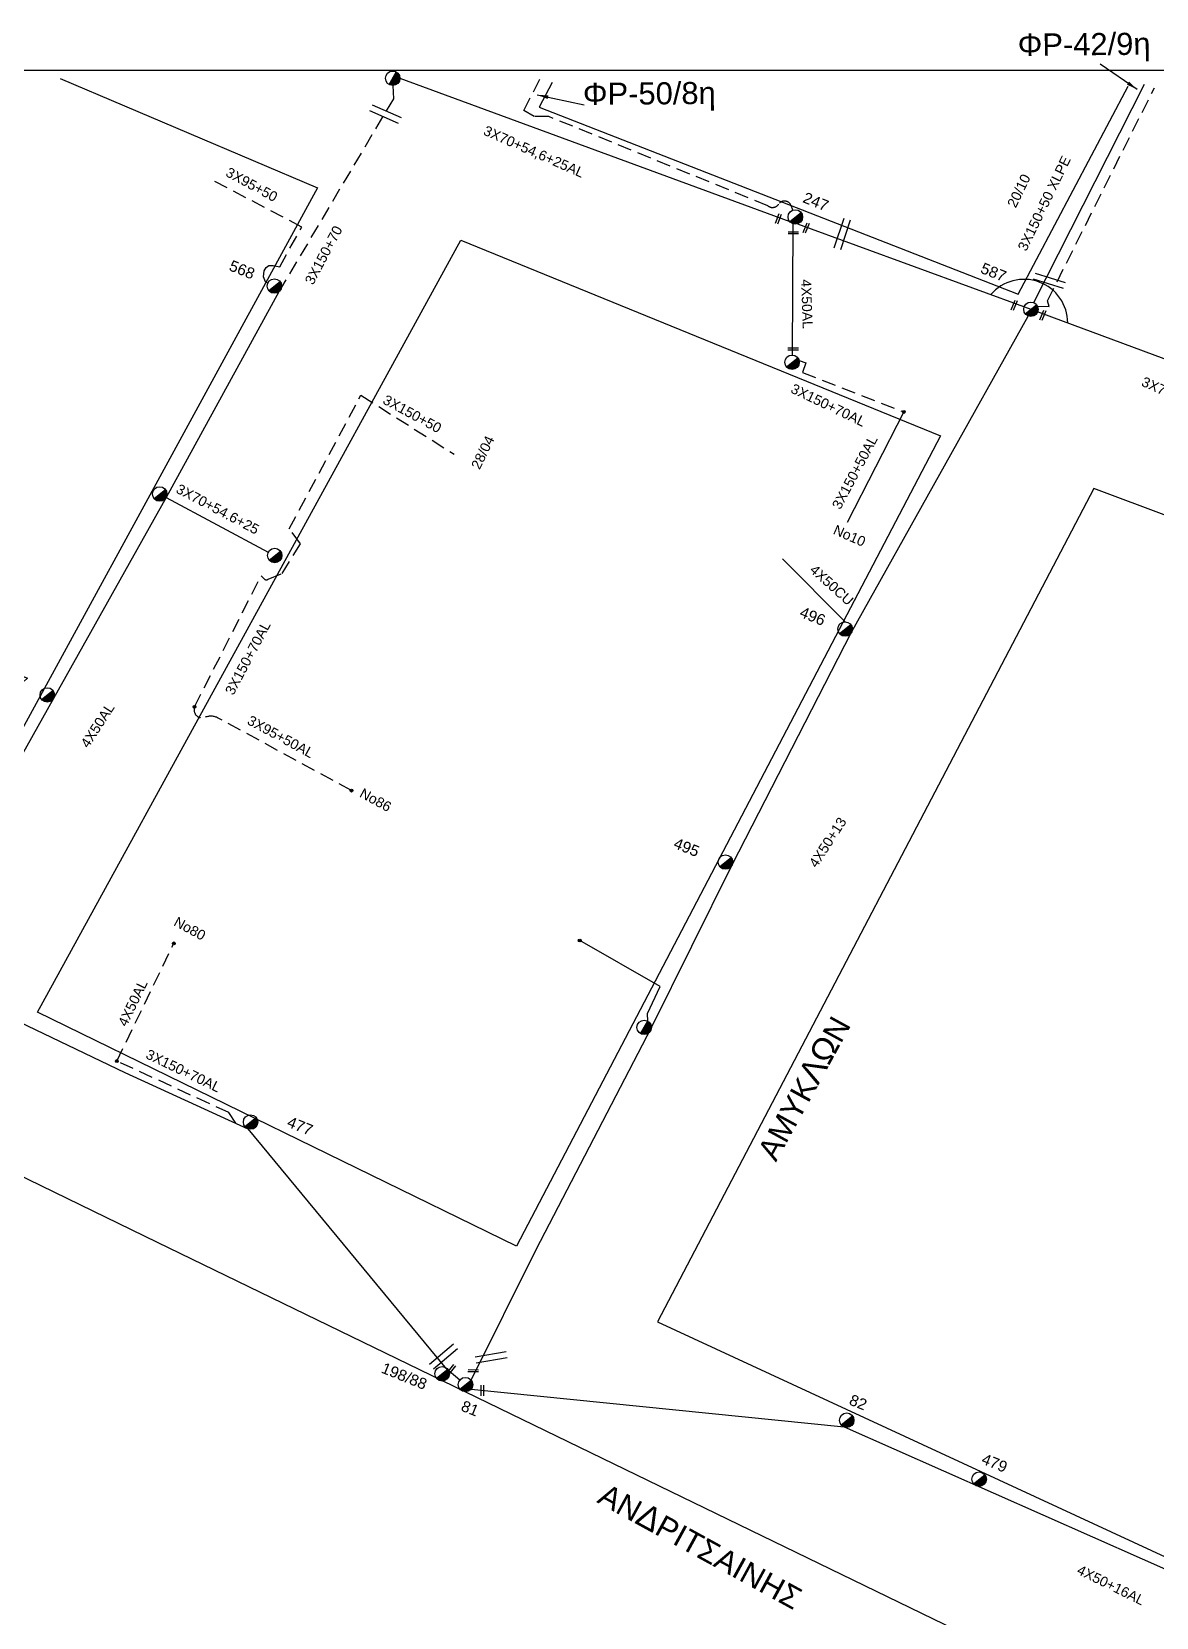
# Model space of a CAD drawing. Header units: millimetres. Extents: x 2101 to 3312, y 775 to 1363.
# Drawn here: x 2395.2 to 2496.9, y 1204.3 to 1347.6 of the extents above; entities that cross this region are included whole.
import ezdxf

# ---------------------------------------------------------------- set-up
doc = ezdxf.new("R2010")
doc.units = ezdxf.units.MM
doc.linetypes.add('DASHED', pattern=[19.05, 12.7, -6.35])
for name, color, linetype in [('Άγνωστα', 7, 'Continuous'), ('Γέφυρες Εναέριου Δικτύου', 7, 'Continuous'), ('Γυμνά εναέρια ΧΤ (3Φ)   4x50AL', 7, 'Continuous'), ('Γυμνά εναέρια ΧΤ και ΦΟΠ (3Φ)   4x50+16AL', 7, 'Continuous'), ('Επιγραφές - Σχήματα', 7, 'Continuous'), ('Καλώδια ΧΤ   3x150+50CU', 7, 'DASHED'), ('Καλώδια ΧΤ   3x150+70 XLPE', 7, 'DASHED'), ('Καλώδια ΧΤ   3x150+70AL', 7, 'DASHED'), ('Καλώδια ΧΤ   3x95+50 AL XLPE', 7, 'DASHED'), ('Καλώδια ΧΤ   4x50CU', 7, 'DASHED'), ('Μηχανική τομή', 7, 'Continuous'), ('Στύλος ΦΜ', 7, 'Continuous'), ('Στύλος ΦΜ @ 1', 7, 'Continuous'), ('Συνδέσεις', 7, 'Continuous'), ('Τομή', 7, 'Continuous'), ('Υπόβαθρο ΔΕΗ', 7, 'Continuous')]:
    doc.layers.add(name, color=color, linetype=linetype)
doc.styles.add('arial', font='arial.ttf')
doc.styles.get("Standard").update_dxf_attribs({"font": 'arial.ttf'})
doc.linetypes.add('SYN_LINE', pattern='A,0.5,-0.0001,["/\\/\\/\\/",Standard,S=0.1,R=0,X=0,Y=-0.05],-0.25', length=0.7501)
doc.dimstyles.new('ISO-25', dxfattribs={"dimtxt": 2.5, "dimasz": 2.5, "dimexe": 1.25, "dimexo": 0.625, "dimtad": 1, "dimtxsty": 'Standard', "dimcen": 2.5, "dimadec": 0, "dimazin": 0, "dimtfac": 1, "dimtmove": 0, "dimatfit": 3, "dimfxl": 1, "dimarcsym": 0})

# ---------------------------------------------------------------- blocks, each defined once
blk = doc.blocks.new('ΥΠΑΡΧΩΝ ΤΣΙΜΕΝΤΕΝΙΟΣ ΣΤΥΛΟΣ')
at = {"layer": 'Στύλος ΦΜ'}
blk.add_hatch(color=7, dxfattribs=at).paths.add_polyline_path([(-1.29, -2.28, 0.574793), (2.62, 0, 0.268822), (1.3, 2.27)])
at = {"layer": 'Στύλος ΦΜ', "color": 7}
blk.add_line((-1.29, -2.28), (1.3, 2.27), dxfattribs=at)
blk.add_circle((0, 0), 2.62, dxfattribs=at)
at = {"layer": 'Στύλος ΦΜ', "flags": 4}
for tag, p in [('ΑΡΙΘΜΟΣ', (-4.68, 8.05)), ('ΤΥΠΟΣ', (-4.91, 3.03))]:
    blk.add_attdef(tag, p, '', height=4, dxfattribs=at)
blk = doc.blocks.new('ΤΟΜΗ')
at = {"layer": 'Τομή', "ltscale": 40}
for p, q in [((-5.68, 0), (5.68, 0)), ((5.68, -2.33), (-5.68, -2.33))]:
    blk.add_line(p, q, dxfattribs=at)
blk = doc.blocks.new('ΜΗΧΑΝΙΚΗ ΤΟΜΗ')
at = {"layer": 'Μηχανική τομή', "ltscale": 40}
for p, q in [((-1.89, 0.78), (1.89, 0.78)), ((1.89, 0), (-1.89, 0))]:
    blk.add_line(p, q, dxfattribs=at)
blk = doc.blocks.new('_ΣΥΝΔΕΣΗ')
at = {"layer": 'Συνδέσεις', "linetype": 'SYN_LINE', "ltscale": 40}
blk.add_hatch(color=256, dxfattribs=at).paths.add_polyline_path([(0.5, -0.01, 1), (-0.5, -0.01, 1)])
at = {"layer": 'Συνδέσεις'}
blk.add_circle((0, -0.01), 0.5, dxfattribs=at)

msp = doc.modelspace()

# ---------------------------------------------------------------- linework, layer by layer
at = {"layer": 'Άγνωστα', "linetype": 'SYN_LINE', "ltscale": 10}
msp.add_lwpolyline([(2428.46, 1343.43), (2463.71, 1330.49)], dxfattribs=at)
at = {"layer": 'Άγνωστα', "color": 30, "linetype": 'DASHED', "ltscale": 0.1}
msp.add_lwpolyline([(2464, 1331.51), (2463.83, 1331.93, 0.604792), (2462.71, 1332.05, -0.447315), (2461.73, 1331.9), (2441.94, 1339.96), (2440.61, 1339.96), (2439.68, 1340.52), (2441.21, 1343.54)], format="xyb", dxfattribs=at)
at = {"layer": 'Άγνωστα', "color": 173, "ltscale": 40}
msp.add_lwpolyline([(2495.77, 1342.87), (2485.77, 1323.14)], dxfattribs=at)
at = {"layer": 'Άγνωστα', "color": 30, "linetype": 'DASHED', "ltscale": 0.1}
msp.add_lwpolyline([(2486.12, 1322.81), (2487.18, 1322.79), (2487.03, 1323.32), (2496.69, 1342.57)], dxfattribs=at)
at = {"layer": 'Άγνωστα', "color": 85, "linetype": 'DASHED', "ltscale": 0.1}
msp.add_lwpolyline([(2416.51, 1324.91), (2416.29, 1325.01), (2416.11, 1325.48), (2416.17, 1326.01), (2416.38, 1326.33), (2416.61, 1326.51), (2417, 1326.51), (2417.59, 1326.39), (2419.59, 1329.98), (2411.71, 1334.11)], dxfattribs=at)
at = {"layer": 'Άγνωστα', "color": 133, "linetype": 'SYN_LINE', "ltscale": 10}
msp.add_lwpolyline([(2464.41, 1330.27), (2485.53, 1322.54), (2526.14, 1307.48), (2566.32, 1292.67)], dxfattribs=at)
at = {"layer": 'Άγνωστα', "color": 30, "ltscale": 40}
for points in [[(2434.9, 1225.72), (2440.78, 1237.53), (2451.2, 1257.61), (2458.5, 1272.31), (2469.3, 1293.34), (2485.28, 1321.93)], [(2474.04, 1313.26), (2468.92, 1303.25)], [(2450.87, 1258.18), (2450.86, 1258.88), (2452.01, 1261.31), (2444.72, 1265.46)]]:
    msp.add_lwpolyline(points, dxfattribs=at)
at = {"layer": 'Άγνωστα', "color": 85, "linetype": 'SYN_LINE', "ltscale": 10}
msp.add_lwpolyline([(2407.31, 1305.52), (2416.56, 1300.59)], dxfattribs=at)
at = {"layer": 'Γέφυρες Εναέριου Δικτύου'}
msp.add_arc((2484.9, 1321.29), 3.96, 0.13, 139.4333, dxfattribs=at)
at = {"layer": 'Γυμνά εναέρια ΧΤ (3Φ)   4x50AL', "color": 1, "linetype": 'SYN_LINE', "ltscale": 10}
msp.add_lwpolyline([(2463.98, 1330.29), (2463.93, 1318.4)], dxfattribs=at)
at = {"layer": 'Γυμνά εναέρια ΧΤ (3Φ)   4x50AL', "color": 85, "ltscale": 40}
msp.add_lwpolyline([(2417.76, 1324.55), (2417.5, 1324.11), (2407.31, 1305.52), (2397.14, 1287.35), (2384.05, 1264.02)], dxfattribs=at)
at = {"layer": 'Γυμνά εναέρια ΧΤ (3Φ)   4x50AL', "color": 27, "linetype": 'DASHED', "ltscale": 0.1}
msp.add_lwpolyline([(2413.61, 1248.95), (2412.99, 1249.9), (2402.86, 1254.57), (2408.02, 1265.21)], dxfattribs=at)
at = {"layer": 'Γυμνά εναέρια ΧΤ και ΦΟΠ (3Φ)   4x50+16AL', "color": 27, "ltscale": 40}
msp.add_lwpolyline([(2383.69, 1263.07), (2403.58, 1253.53), (2414.72, 1248.44), (2432.52, 1226.9), (2433.89, 1225.74)], dxfattribs=at)
at = {"layer": 'Γυμνά εναέρια ΧΤ και ΦΟΠ (3Φ)   4x50+16AL', "color": 2, "ltscale": 40}
msp.add_lwpolyline([(2434.89, 1224.89), (2468.63, 1221.48), (2518.04, 1199.61), (2564.17, 1178.5)], dxfattribs=at)
at = {"layer": 'Επιγραφές - Σχήματα'}
msp.add_lwpolyline([(2111.59, 791.84), (3200.39, 791.84), (3200.39, 1344.14), (2111.59, 1344.14)], close=True, dxfattribs=at)
at = {"layer": 'Καλώδια ΧΤ   3x150+50CU', "color": 85, "linetype": 'DASHED', "ltscale": 0.1}
msp.add_lwpolyline([(2409.89, 1286.6), (2415.9, 1298.43), (2416.2, 1298.15, 0.401453), (2416.55, 1298.15), (2417.82, 1298.64), (2419.47, 1301.34), (2418.46, 1302.7), (2424.93, 1314.77), (2433.36, 1309.44)], format="xyb", dxfattribs=at)
at = {"layer": 'Καλώδια ΧΤ   3x150+70 XLPE', "color": 85, "ltscale": 0.1}
msp.add_lwpolyline([(2427.81, 1342.77), (2427.87, 1341.58), (2417.76, 1324.55)], dxfattribs=at)
at = {"layer": 'Καλώδια ΧΤ   3x150+70AL', "color": 30, "ltscale": 0.1}
msp.add_lwpolyline([(2464.56, 1317.9), (2465.16, 1317.7), (2464.87, 1316.82), (2474.04, 1313.26)], dxfattribs=at)
at = {"layer": 'Καλώδια ΧΤ   3x95+50 AL XLPE', "color": 85, "ltscale": 0.1}
msp.add_lwpolyline([(2424.09, 1279.02), (2412.02, 1285.58, 0.22578), (2410.86, 1285.65, -0.660954), (2409.89, 1286.6, -0.593438)], format="xyb", dxfattribs=at)
at = {"layer": 'Καλώδια ΧΤ   4x50CU', "color": 30, "linetype": 'SYN_LINE', "ltscale": 10}
msp.add_lwpolyline([(2468.73, 1294.29), (2463.06, 1299.97)], dxfattribs=at)
at = {"layer": 'Υπόβαθρο ΔΕΗ'}
for points in [[(2397.73, 1343.4), (2421, 1333.52), (2383.46, 1264.74)], [(2442.22, 1343.05), (2441.06, 1340.83), (2484.36, 1323.91), (2494.33, 1342.71)], [(2439, 1237.84), (2395.69, 1258.99), (2433.96, 1328.78), (2477.34, 1311.09), (2439, 1237.84)], [(2451.77, 1230.98), (2498.07, 1209.56), (2539.37, 1288.3), (2491.2, 1306.35), (2451.77, 1230.98)], [(2491.13, 1197.11), (2406.53, 1238.17), (2388.98, 1246.68), (2345.28, 1167.27), (2445.66, 1111.96), (2491.13, 1197.11)]]:
    msp.add_lwpolyline(points, dxfattribs=at)

# ---------------------------------------------------------------- block references
at = {"layer": 'Μηχανική τομή'}
for p, xscale, yscale, zscale, rotation in [((2462.77, 1330.68), 0.2499999999998039, 0.2499999999998039, 0.2499999999998039, 68.049974153748), ((2464.03, 1329.36), 0.2499999999997765, 0.2499999999997765, 0.2499999999997765, 0.09123945957610902), ((2465.3, 1329.86), 0.2499999999998039, 0.2499999999998039, 0.2499999999998039, 68.049974153748), ((2484.11, 1322.87), 0.2499999999998039, 0.2499999999998039, 0.2499999999998039, 68.049974153748), ((2486.69, 1321.96), 0.2499999999998039, 0.2499999999998039, 0.2499999999998039, 68.049974153748), ((2464.02, 1318.85), 0.2499999999999998, 0.2499999999999998, 0.2499999999999998, 0.09123945958486626), ((2433.18, 1226.63), 0.2499999999999998, 0.2499999999999998, 0.2499999999999998, 50.74680249262575), ((2435.09, 1226.47), 0.2499999999999998, 0.2499999999999998, 0.2499999999999998, 359.038002979875), ((2435.82, 1224.78), 0.2499999999999998, 0.2499999999999998, 0.2499999999999998, 270.0912394595849)]:
    msp.add_blockref('ΜΗΧΑΝΙΚΗ ΤΟΜΗ', p, dxfattribs=dict(at, xscale=xscale, yscale=yscale, zscale=zscale, rotation=rotation))
at = {"layer": 'Στύλος ΦΜ @ 1', "ltscale": 40, "xscale": 0.25, "yscale": 0.25, "zscale": 0.25}
for p in [(2427.81, 1343.43), (2450.55, 1257.61)]:
    msp.add_blockref('ΥΠΑΡΧΩΝ ΤΣΙΜΕΝΤΕΝΙΟΣ ΣΤΥΛΟΣ', p, dxfattribs=at)
at = {"layer": 'Στύλος ΦΜ @ 1', "ltscale": 40}
ref = msp.add_blockref('ΥΠΑΡΧΩΝ ΤΣΙΜΕΝΤΕΝΙΟΣ ΣΤΥΛΟΣ', (2464.22, 1330.89), dxfattribs=dict(at, xscale=0.25, yscale=0.25, zscale=0.25, rotation=338.0348720893729))
ref.add_attrib('ΤΥΠΟΣ', '247', (2464.81, 1332.25), dxfattribs={"layer": 'Στύλος ΦΜ', "height": 1, "rotation": 338.0349, "flags": 4})
ref = msp.add_blockref('ΥΠΑΡΧΩΝ ΤΣΙΜΕΝΤΕΝΙΟΣ ΣΤΥΛΟΣ', (2417.11, 1324.64), dxfattribs=dict(at, xscale=0.25, yscale=0.25, zscale=0.25, rotation=338.0348720893729))
ref.add_attrib('ΤΥΠΟΣ', '568', (2412.92, 1326.1), dxfattribs={"layer": 'Στύλος ΦΜ', "height": 1, "rotation": 338.0349, "flags": 4})
ref = msp.add_blockref('ΥΠΑΡΧΩΝ ΤΣΙΜΕΝΤΕΝΙΟΣ ΣΤΥΛΟΣ', (2485.53, 1322.54), dxfattribs=dict(at, xscale=0.25, yscale=0.25, zscale=0.25, rotation=338.0348720893729))
ref.add_attrib('ΤΥΠΟΣ', '587', (2480.88, 1325.87), dxfattribs={"layer": 'Στύλος ΦΜ', "height": 1, "rotation": 338.0349, "flags": 4})
at = {"layer": 'Στύλος ΦΜ @ 1', "ltscale": 40, "xscale": 0.25, "yscale": 0.25, "zscale": 0.25, "rotation": 338.0348720893729}
for p in [(2463.92, 1317.75), (2406.74, 1305.84), (2417.14, 1300.28), (2434.39, 1225.31)]:
    msp.add_blockref('ΥΠΑΡΧΩΝ ΤΣΙΜΕΝΤΕΝΙΟΣ ΣΤΥΛΟΣ', p, dxfattribs=at)
at = {"layer": 'Στύλος ΦΜ @ 1', "ltscale": 40}
ref = msp.add_blockref('ΥΠΑΡΧΩΝ ΤΣΙΜΕΝΤΕΝΙΟΣ ΣΤΥΛΟΣ', (2468.72, 1293.63), dxfattribs=dict(at, xscale=0.25, yscale=0.25, zscale=0.25, rotation=338.0348720893729))
ref.add_attrib('ΤΥΠΟΣ', '496', (2464.52, 1294.77), dxfattribs={"layer": 'Στύλος ΦΜ', "height": 1, "rotation": 338.0349, "flags": 4})
ref = msp.add_blockref('ΥΠΑΡΧΩΝ ΤΣΙΜΕΝΤΕΝΙΟΣ ΣΤΥΛΟΣ', (2396.57, 1287.67), dxfattribs=dict(at, xscale=0.25, yscale=0.25, zscale=0.25, rotation=338.0348720893729))
ref.add_attrib('ΤΥΠΟΣ', '567', (2392.37, 1289.13), dxfattribs={"layer": 'Στύλος ΦΜ', "height": 1, "rotation": 338.0349, "flags": 4})
ref = msp.add_blockref('ΥΠΑΡΧΩΝ ΤΣΙΜΕΝΤΕΝΙΟΣ ΣΤΥΛΟΣ', (2457.9, 1272.56), dxfattribs=dict(at, xscale=0.25, yscale=0.25, zscale=0.25, rotation=338.0348720893729))
ref.add_attrib('ΤΥΠΟΣ', '495', (2453.12, 1273.87), dxfattribs={"layer": 'Στύλος ΦΜ', "height": 1, "rotation": 338.0349, "flags": 4})
ref = msp.add_blockref('ΥΠΑΡΧΩΝ ΤΣΙΜΕΝΤΕΝΙΟΣ ΣΤΥΛΟΣ', (2414.96, 1249.05), dxfattribs=dict(at, xscale=0.25, yscale=0.25, zscale=0.25, rotation=338.0348720893729))
ref.add_attrib('ΤΥΠΟΣ', '477', (2418.17, 1248.67), dxfattribs={"layer": 'Στύλος ΦΜ', "height": 1, "rotation": 338.0349, "flags": 4})
ref = msp.add_blockref('ΥΠΑΡΧΩΝ ΤΣΙΜΕΝΤΕΝΙΟΣ ΣΤΥΛΟΣ', (2432.28, 1226.29), dxfattribs=dict(at, xscale=0.25, yscale=0.25, zscale=0.25, rotation=338.0348720893729))
ref.add_attrib('ΤΥΠΟΣ', '198/88', (2426.69, 1226.42), dxfattribs={"layer": 'Στύλος ΦΜ', "height": 1, "rotation": 338.0349, "flags": 4})
ref.add_attrib('ΑΡΙΘΜΟΣ', '81', (2433.9, 1222.99), dxfattribs={"layer": 'Στύλος ΦΜ', "height": 1, "rotation": 338.0349, "flags": 4})
ref = msp.add_blockref('ΥΠΑΡΧΩΝ ΤΣΙΜΕΝΤΕΝΙΟΣ ΣΤΥΛΟΣ', (2468.87, 1222.09), dxfattribs=dict(at, xscale=0.25, yscale=0.25, zscale=0.25, rotation=338.0348720893729))
ref.add_attrib('ΤΥΠΟΣ', '82', (2469, 1223.54), dxfattribs={"layer": 'Στύλος ΦΜ', "height": 1, "rotation": 338.0349, "flags": 4})
ref = msp.add_blockref('ΥΠΑΡΧΩΝ ΤΣΙΜΕΝΤΕΝΙΟΣ ΣΤΥΛΟΣ', (2480.84, 1216.76), dxfattribs=dict(at, xscale=0.25, yscale=0.25, zscale=0.25, rotation=338.0348720893729))
ref.add_attrib('ΤΥΠΟΣ', '479', (2480.97, 1218.2), dxfattribs={"layer": 'Στύλος ΦΜ', "height": 1, "rotation": 338.0349, "flags": 4})
at = {"layer": 'Συνδέσεις', "xscale": 0.25, "yscale": 0.25, "zscale": 0.25}
for p in [(2474.04, 1313.26), (2409.89, 1286.6), (2424.09, 1279.02), (2408.02, 1265.21), (2444.72, 1265.46), (2402.86, 1254.57)]:
    msp.add_blockref('_ΣΥΝΔΕΣΗ', p, dxfattribs=at)
at = {"layer": 'Τομή'}
for p, xscale, yscale, zscale, rotation in [((2427.26, 1340.46), 0.2499999999999992, 0.2499999999999992, 0.2499999999999992, 336.1627795514577), ((2468.19, 1329.44), 0.2499999999999992, 0.2499999999999992, 0.2499999999999992, 71.6422409637572), ((2487.28, 1325.39), 0.2499999999999992, 0.2499999999999992, 0.2499999999999992, 342.914863385671), ((2432.22, 1228.08), 0.2499999999999993, 0.2499999999999993, 0.2499999999999993, 40.11388374632869), ((2436.67, 1228.06), 0.2499999999999993, 0.2499999999999993, 0.2499999999999993, 9.49459116234029)]:
    msp.add_blockref('ΤΟΜΗ', p, dxfattribs=dict(at, xscale=xscale, yscale=yscale, zscale=zscale, rotation=rotation))

# ---------------------------------------------------------------- texts
at = {"layer": 'Άγνωστα', "ltscale": 40, "char_height": 0.9, "width": 69.1904, "attachment_point": 1, "style": 'arial'}
for s, insert, rotation in [('3X70+54,6+25AL', (2436.29, 1339.19), 336.1933), ('3X150+50 XLPE', (2484.29, 1328.12), 64.1555), ('3X95+50', (2413.05, 1335.43), 331.4709), ('20/10', (2483.34, 1332.04), 64.1555), ('3X70+54,6+25AL', (2495.8, 1316.48), 336.1933), ('3X150+50', (2427.26, 1314.86), 331.4709), ('28/04', (2434.86, 1308.38), 64.1555), ('3X150+50AL', (2467.49, 1304.79), 62.1303), ('3X70+54.6+25', (2408.55, 1306.8), 332.1346), ('No10', (2467.93, 1303.09), 336.1933), ('No86', (2425.16, 1279.29), 331.4709), ('4X50+13', (2465.39, 1272.46), 57.1076), ('No80', (2408.36, 1267.66), 331.4709)]:
    msp.add_mtext(s, dxfattribs=dict(at, insert=insert, rotation=rotation))
at = {"layer": 'Γυμνά εναέρια ΧΤ (3Φ)   4x50AL', "ltscale": 40, "char_height": 0.9, "width": 69.1904, "attachment_point": 1, "style": 'arial'}
for insert, rotation in [((2465.64, 1325.27), 271.9773), ((2399.52, 1283.29), 57.1076), ((2402.92, 1258), 64.2231)]:
    msp.add_mtext('4X50AL', dxfattribs=dict(at, insert=insert, rotation=rotation))
at = {"layer": 'Γυμνά εναέρια ΧΤ και ΦΟΠ (3Φ)   4x50+16AL', "ltscale": 40, "insert": (2490, 1209.05), "char_height": 0.9, "width": 69.1904, "attachment_point": 1, "rotation": 333.7933, "style": 'arial'}
msp.add_mtext('4X50+16AL', dxfattribs=at)
at = {"layer": 'Επιγραφές - Σχήματα', "ltscale": 40, "char_height": 2, "width": 28.8889, "attachment_point": 1, "style": 'arial'}
for s, insert, rotation in [('ΦΡ-42/9η', (2484.32, 1347.46), 0.4851), ('ΦΡ-50/8η', (2445, 1343.01), 0.4851), ('AMYK{\\H1.0833x;ΛΩ}N', (2460.57, 1246.42), 61.2641), ('AN{\\H1.0833x;Δ}PITΣAINHΣ', (2447.24, 1216.6), 331.2641)]:
    msp.add_mtext(s, dxfattribs=dict(at, insert=insert, rotation=rotation))
at = {"layer": 'Καλώδια ΧΤ   3x150+70 XLPE', "ltscale": 40, "insert": (2419.81, 1325.1), "char_height": 0.9, "width": 69.1904, "attachment_point": 1, "rotation": 62.1303, "style": 'arial'}
msp.add_mtext('3X150+70', dxfattribs=at)
at = {"layer": 'Καλώδια ΧΤ   3x150+70AL', "ltscale": 40, "char_height": 0.9, "width": 69.1904, "attachment_point": 1, "style": 'arial'}
for insert, rotation in [((2464.11, 1315.86), 334.4059), ((2412.6, 1288), 62.1303), ((2405.78, 1255.67), 334.4059)]:
    msp.add_mtext('3X150+70AL', dxfattribs=dict(at, insert=insert, rotation=rotation))
at = {"layer": 'Καλώδια ΧΤ   3x95+50 AL XLPE', "ltscale": 40, "insert": (2415, 1285.87), "char_height": 0.9, "width": 69.1904, "attachment_point": 1, "rotation": 331.4709, "style": 'arial'}
msp.add_mtext('3X95+50AL', dxfattribs=at)
at = {"layer": 'Καλώδια ΧΤ   4x50CU', "ltscale": 40, "insert": (2466.05, 1299.54), "char_height": 0.9, "width": 69.1904, "attachment_point": 1, "rotation": 317.8986, "style": 'arial'}
msp.add_mtext('4X50CU', dxfattribs=at)

# ---------------------------------------------------------------- leaders
at = {"layer": 'Επιγραφές - Σχήματα', "ltscale": 40}
for points in [[(2495.13, 1342.42), (2491.8, 1344.72)], [(2440.88, 1341.93), (2445.11, 1341.02)]]:
    msp.add_leader(points, dimstyle='ISO-25', override={"dimasz": 1, "dimtad": 0}, dxfattribs=at)

doc.saveas('drawing.dxf')
